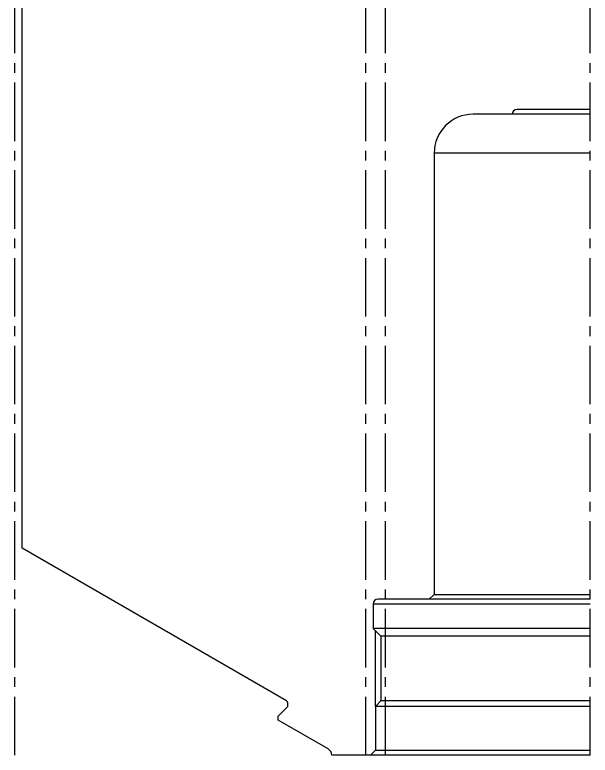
# Model space of a CAD drawing. Header units: inches. Extents: x 57 to 206, y -57 to 38.
# Drawn here: x 57.86 to 65.23, y 2.77 to 12.26 of the extents above; entities that cross this region are included whole.
import ezdxf

# ---------------------------------------------------------------- set-up
doc = ezdxf.new("R2010")
doc.units = ezdxf.units.IN
doc.header["$MEASUREMENT"] = 0
doc.linetypes.add('CENTER2', pattern=[1.125, 0.75, -0.125, 0.125, -0.125])
doc.layers.add('CLine', color=5, linetype='CENTER2')

msp = doc.modelspace()

# ---------------------------------------------------------------- linework, layer by layer
for p, q in [((57.95087, 5.42225), (57.95087, 12.58066)), ((65.23212, 11.04916), (64.29462, 11.04916)), ((64.23212, 10.98666), (63.73212, 10.98666)), ((65.23212, 10.98666), (64.23212, 10.98666)), ((65.23212, 10.48666), (63.23212, 10.48666)), ((63.23212, 10.48666), (63.23212, 4.83066)), ((61.34149, 3.46468), (57.95087, 5.42225)), ((63.16962, 4.76816), (62.51337, 4.76816)), ((63.23212, 4.83066), (63.16962, 4.76816)), ((65.23212, 4.76816), (63.16962, 4.76816)), ((63.23212, 4.83066), (65.23212, 4.83066)), ((65.23212, 4.70566), (62.45087, 4.70566)), ((62.45087, 4.70566), (62.45087, 4.39316)), ((65.23212, 4.39316), (62.45087, 4.39316)), ((62.45087, 4.39316), (62.54977, 4.29426)), ((62.48212, 3.39566), (62.48212, 4.36191)), ((65.23212, 4.29426), (62.54977, 4.29426)), ((62.54977, 4.29426), (62.54977, 3.46331)), ((61.35712, 3.4061), (61.35712, 3.43761)), ((62.54977, 3.46331), (62.47962, 3.39316)), ((65.23212, 3.46331), (62.54977, 3.46331)), ((61.23212, 3.26816), (61.34796, 3.384)), ((65.23212, 3.39316), (62.47962, 3.39316)), ((62.47962, 3.39316), (62.47962, 2.83066)), ((61.23212, 3.21921), (61.23212, 3.26816)), ((61.87274, 2.84935), (61.23212, 3.21921)), ((62.41712, 2.76816), (61.91962, 2.76816)), ((62.47962, 2.83066), (62.41712, 2.76816)), ((65.23212, 2.76816), (62.41712, 2.76816)), ((62.47962, 2.83066), (65.23212, 2.83066))]:
    msp.add_line(p, q)
for centre, radius, start, end in [((64.29462, 10.98666), 0.0625, 90, 180), ((63.73212, 10.48666), 0.5, 90, 180), ((62.51337, 4.70566), 0.0625, 90, 180), ((61.32587, 3.43761), 0.03125, 0, 60), ((61.32587, 3.4061), 0.03125, 315, 0), ((61.82587, 2.76816), 0.09375, 0, 60)]:
    msp.add_arc(centre, radius, start, end)
at = {"layer": 'CLine'}
for p, q in [((57.85712, 2.76816), (57.85712, 17.14316)), ((62.35712, 2.76816), (62.35712, 17.14316)), ((62.60712, 2.76816), (62.60712, 17.14316)), ((65.23212, 2.76816), (65.23212, 17.14316))]:
    msp.add_line(p, q, dxfattribs=at)

doc.saveas('drawing.dxf')
